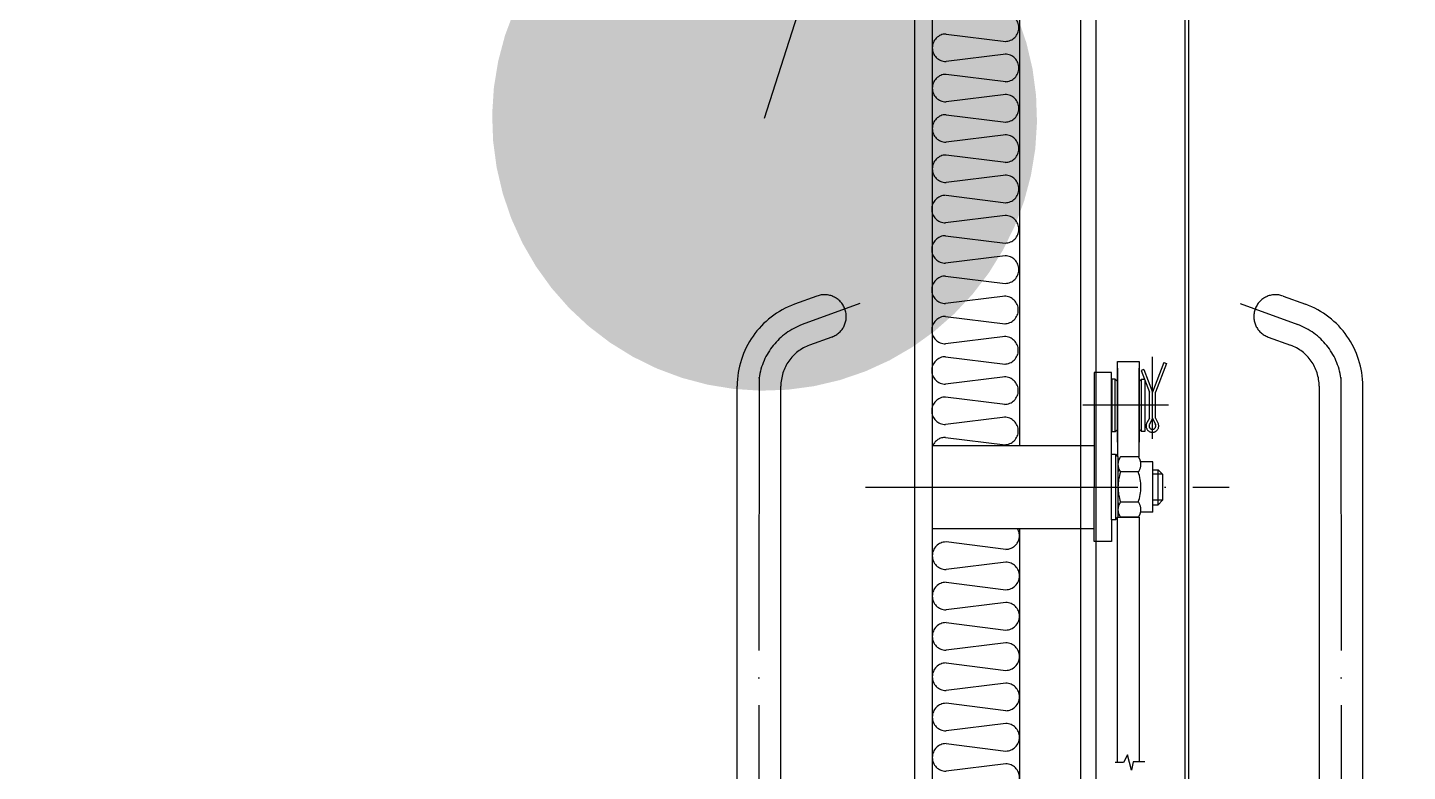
# Model space of a CAD drawing. Extents: x 1551 to 113148, y -1700 to 77018.
# Drawn here: x 23352 to 23985, y 27506 to 27847 of the extents above; entities that cross this region are included whole.
import ezdxf

# ---------------------------------------------------------------- set-up
doc = ezdxf.new("R2010")
doc.units = 0
doc.header["$LTSCALE"] = 500
doc.header["$MEASUREMENT"] = 0
doc.linetypes.add('CENTER', pattern=[3, 2.5, -0.25, 0, -0.25])
doc.linetypes.add('PHANTOM', pattern=[2.1, 1.25, -0.2, 0.125, -0.2, 0.125, -0.2])
doc.layers.get('0').update_dxf_attribs({"linetype": 'CONTINUOUS'})
for name, color, linetype in [('M1CO1', 1, 'CONTINUOUS'), ('S0PH1', 7, 'PHANTOM'), ('SAFECO1', 1, 'CONTINUOUS')]:
    doc.layers.add(name, color=color, linetype=linetype)
doc.styles.add('ROMANS', font='romans', dxfattribs={"height": 100})
doc.dimstyles.get("Standard").update_dxf_attribs({"dimtxt": 2, "dimasz": 2.5, "dimexe": 1, "dimexo": 1, "dimgap": 1, "dimtad": 1, "dimdsep": 46, "dimtxsty": 'ROMANS', "dimcen": 0, "dimclrd": 1, "dimclre": 1, "dimclrt": 2, "dimadec": 0, "dimazin": 0, "dimtfac": 1, "dimtmove": 2, "dimatfit": 3, "dimfxl": 1, "dimtvp": 100, "dimtolj": 1, "dimarcsym": 0})

# ---------------------------------------------------------------- blocks, each defined once
blk = doc.blocks.new('Weathertight 1000')
at = {"linetype": 'CENTER', "ltscale": 100}
for p, q in [((-14907.21950020843, 11394.79071582823), (-14907.21950021295, 12426.14506079681)), ((-14899.21950021289, 12414.79386003291), (-14899.21950020843, 11394.79071582823)), ((-14859.23438003253, 12385.79071582823), (-14859.23438003253, 11773.82622916238)), ((-14892.90342657047, 11962.60298824686), (-14865.53557385262, 11959.2209113587)), ((-14865.53557385262, 11953.35291785287), (-14892.90342657047, 11949.97084096471)), ((-14865.53557385262, 11940.72077057072), (-14892.90342657047, 11944.10284745889)), ((-14865.53557385262, 11934.8527770649), (-14892.90342657047, 11931.47070017673)), ((-14892.90342657047, 11925.60270667091), (-14865.53557385262, 11922.22062978275)), ((-14865.53557385262, 11916.35263627692), (-14892.90342657047, 11912.97055938876)), ((-14865.53557385262, 11903.72048899477), (-14892.90342657047, 11907.10256588293)), ((-14865.53557385262, 11897.85249548895), (-14892.90342657047, 11894.47041860078)), ((-14892.90342657047, 11888.60242509496), (-14865.53557385262, 11885.2203482068)), ((-14865.8005062086, 11879.34679586348), (-14893.16835892645, 11875.96471897532)), ((-14893.16835892645, 11870.0967254695), (-14865.8005062086, 11866.71464858133)), ((-14865.8005062086, 11860.84665507551), (-14893.16835892645, 11857.46457818735)), ((-14893.16835892645, 11851.59658468152), (-14865.8005062086, 11848.21450779336)), ((-14952.11236595912, 11842.41345636197), (-14962.37297025889, 11838.67890181129)), ((-14865.8005062086, 11842.34651428754), (-14893.16835892645, 11838.96443739937)), ((-14738.28741413227, 11842.41345636194), (-14728.0268098325, 11838.67890181125)), ((-14893.16835892645, 11833.09644389355), (-14865.8005062086, 11829.71436700538)), ((-14945.27196309261, 11823.61960394627), (-14955.53256739238, 11819.88504939557)), ((-14865.8005062086, 11823.84637349956), (-14893.16835892645, 11820.4642966114)), ((-14745.12781699878, 11823.61960394624), (-14734.86721269901, 11819.88504939553)), ((-14893.16835892645, 11814.59630310557), (-14865.8005062086, 11811.21422621741)), ((-14798.21950021083, 11776.92622916237), (-14798.21950021083, 11814.52622916237)), ((-14825.00818625253, 11807.29071582823), (-14825.00818625253, 11754.82622916238)), ((-14817.00818625253, 11807.29071582823), (-14825.00818625253, 11807.29071582823)), ((-14817.00818625253, 11769.82622916238), (-14817.00818625253, 11807.29071582823)), ((-14814.21950021083, 11775.32622916238), (-14814.21950021083, 11812.32622916238)), ((-14814.21950021083, 11812.32622916236), (-14804.21950021083, 11812.32622916236)), ((-14814.21950021083, 11809.25520249408), (-14814.21950021083, 11768.91254312067)), ((-14804.21950021083, 11812.32622916238), (-14804.21950021083, 11775.32622916238)), ((-14804.21950021083, 11768.6096058543), (-14804.21950021083, 11809.25520249408)), ((-14802.22347519523, 11808.77723983511), (-14803.40068468646, 11808.32622916238)), ((-14803.40068468646, 11808.32622916238), (-14799.56950021083, 11798.32622916238)), ((-14802.22347519523, 11808.77723983511), (-14798.21950021083, 11798.32622916238)), ((-14792.98954619421, 11811.97723983511), (-14798.21950021083, 11798.32622916238)), ((-14791.81233670298, 11811.52622916237), (-14796.86950021083, 11798.32622916238)), ((-14792.98954619421, 11811.97723983511), (-14791.81233670298, 11811.52622916237)), ((-14988.69216452586, 11596.62254092838), (-14988.69216452586, 11801.09119697985)), ((-14968.75714828593, 11595.66879462264), (-14968.75714828593, 11801.09119697985)), ((-14865.8005062086, 11805.34623271158), (-14893.16835892645, 11801.96415582342)), ((-14816.80818625254, 11804.29071582823), (-14816.80818625254, 11780.29071582823)), ((-14815.24568625254, 11804.29071582823), (-14816.80818625254, 11804.29071582823)), ((-14815.24568625254, 11780.29071582823), (-14815.24568625254, 11804.29071582823)), ((-14815.24568625254, 11804.29071582823), (-14814.30818625254, 11803.35321582823)), ((-14814.30818625254, 11781.22821582823), (-14814.30818625254, 11803.35321582823)), ((-14803.19331416912, 11804.29071582823), (-14804.13081416912, 11803.35321582823)), ((-14804.13081416912, 11781.22821582823), (-14804.13081416912, 11803.35321582823)), ((-14803.19331416912, 11780.29071582823), (-14803.19331416912, 11804.29071582823)), ((-14803.19331416912, 11804.29071582823), (-14801.85460508276, 11804.29071582823)), ((-14801.63081416912, 11803.70658599823), (-14801.63081416912, 11780.29071582823)), ((-14721.64263180546, 11801.09119697982), (-14721.64263180546, 11595.66879462262)), ((-14701.70761556552, 11596.62254092835), (-14701.70761556552, 11801.09119697982)), ((-14865.8005062086, 11792.71408542943), (-14893.16835892645, 11796.0961623176)), ((-14799.56950021083, 11786.32622916238), (-14799.56950021083, 11798.32622916238)), ((-14798.21950021083, 11786.32622916238), (-14798.21950021083, 11798.32622916238)), ((-14796.86950021083, 11786.32622916238), (-14796.86950021083, 11798.32622916238)), ((-14790.76177064054, 11792.29071582823), (-14830.16768045786, 11792.29071582823)), ((-14865.8005062086, 11786.84609192361), (-14893.16835892645, 11783.46401503545)), ((-14799.56950021083, 11786.32622916238), (-14800.74260898252, 11784.25588720758)), ((-14798.21950021083, 11786.32622916238), (-14799.60921810174, 11783.5126577338)), ((-14798.21950021083, 11786.32622916238), (-14796.82978231991, 11783.5126577338)), ((-14796.86950021083, 11786.32622916238), (-14795.69639143914, 11784.25588720758)), ((-14893.16835892645, 11777.59602152962), (-14865.8005062086, 11774.21394464146)), ((-14816.80818625254, 11780.29071582823), (-14815.24568625254, 11780.29071582823)), ((-14815.24568625254, 11780.29071582823), (-14814.30818625254, 11781.22821582823)), ((-14803.19331416912, 11780.29071582823), (-14804.13081416912, 11781.22821582823)), ((-14801.63081416912, 11780.29071582823), (-14803.19331416912, 11780.29071582823)), ((-14899.21950021083, 11773.82622916238), (-14825.00818625253, 11773.82622916238)), ((-14817.00818625253, 11769.82622916238), (-14815.13318625253, 11769.82622916238)), ((-14817.00818625253, 11739.82622916238), (-14817.00818625253, 11769.82622916238)), ((-14815.13318625253, 11769.82622916238), (-14814.00818625253, 11768.70122916238)), ((-14815.13318625253, 11769.82622916238), (-14815.13318625253, 11739.82622916238)), ((-14814.00818625253, 11768.70122916238), (-14814.00818625253, 11740.95122916238)), ((-14813.61060190834, 11762.70660335886), (-14813.60818625254, 11762.70660335886)), ((-14804.69718627805, 11768.68622916238), (-14812.81918622703, 11768.68622916238)), ((-14798.00818625253, 11766.34622916237), (-14803.62145669721, 11766.34622916237)), ((-14798.00818625253, 11743.30622916237), (-14798.00818625253, 11766.34622916237)), ((-14798.00818625253, 11762.70660335886), (-14795.61060190834, 11762.70660335886)), ((-14795.61060190834, 11746.70660335886), (-14795.61060190834, 11762.70660335886)), ((-14795.61060190834, 11762.70660335886), (-14793.61060190834, 11760.70660335886)), ((-14804.69718627805, 11761.75622916238), (-14812.81918622703, 11761.75622916238)), ((-14793.61060190834, 11760.70660335886), (-14798.00818625254, 11760.70660335886)), ((-14793.61060190834, 11760.70660335886), (-14793.61060190834, 11754.70660335886)), ((-14825.00818625253, 11729.79071582823), (-14825.00818625253, 11754.82622916238)), ((-14793.61060190834, 11754.70660335886), (-14793.61060190834, 11748.70660335886)), ((-14813.61060190834, 11746.70660335886), (-14813.60818625254, 11746.70660335886)), ((-14804.69718627805, 11747.89622916238), (-14812.81918622703, 11747.89622916238)), ((-14793.61060190834, 11748.70660335886), (-14798.00818625254, 11748.70660335886)), ((-14798.00818625253, 11746.70660335886), (-14795.61060190834, 11746.70660335886)), ((-14793.61060190834, 11748.70660335886), (-14795.61060190834, 11746.70660335886)), ((-14817.00818625253, 11739.82622916238), (-14817.00818625253, 11729.79071582823)), ((-14815.13318625253, 11739.82622916238), (-14817.00818625253, 11739.82622916238)), ((-14815.13318625253, 11739.82622916238), (-14814.00818625253, 11740.95122916238)), ((-14804.69718627805, 11740.96622916238), (-14812.81918622703, 11740.96622916238)), ((-14798.00818625253, 11743.30622916237), (-14803.62145669721, 11743.30622916237)), ((-14899.2195002103, 11735.82622916238), (-14825.00818625253, 11735.82622916238)), ((-14859.23438003253, 11735.82622916238), (-14859.23438003253, 11531.0120960372)), ((-14865.53557385262, 11726.22119290805), (-14892.90342657047, 11729.60326979621)), ((-14817.00818625253, 11729.79071582823), (-14825.00818625253, 11729.79071582823)), ((-14865.53557385262, 11720.35319940223), (-14892.90342657047, 11716.97112251406)), ((-14892.90342657047, 11711.10312900824), (-14865.53557385262, 11707.72105212008)), ((-14865.53557385262, 11701.85305861425), (-14892.90342657047, 11698.47098172609)), ((-14892.90342657047, 11692.60298822026), (-14865.53557385262, 11689.2209113321)), ((-14865.53557385262, 11683.35291782628), (-14892.90342657047, 11679.97084093811)), ((-14892.90342657047, 11674.10284743229), (-14865.53557385262, 11670.72077054413)), ((-14865.53557385262, 11664.8527770383), (-14892.90342657047, 11661.47070015014)), ((-14865.53557385262, 11652.22062975615), (-14892.90342657047, 11655.60270664431)), ((-14865.53557385262, 11646.35263625033), (-14892.90342657047, 11642.97055936216)), ((-14892.90342657047, 11637.10256585634), (-14865.53557385262, 11633.72048896817)), ((-14865.53557385262, 11627.85249546235), (-14892.90342657047, 11624.47041857419))]:
    blk.add_line(p, q, dxfattribs=at)
blk.add_line((-14824.04143288045, 11420.79071582823), (-14824.04143288045, 12388.79071582823))
at = {"linetype": 'CENTER', "ltscale": 0.1}
blk.add_line((-14929.82965784073, 11754.79071582823), (-14762.97371886754, 11754.79071582823), dxfattribs=at)
at = {"linetype": 'CENTER', "ltscale": 100}
blk.add_lwpolyline([(-14781.71950021286, 11426.79071582823), (-14783.21950021409, 11426.79071582823), (-14783.21950021409, 12382.79071582823), (-14781.71950021286, 12382.79071582823)], close=True, dxfattribs=at)
at = {"linetype": 'CENTER', "ltscale": 0.1}
for points in [[(-14932.38927900328, 11838.95029521699), (-14958.95276882563, 11829.28197560343, 0.2732954664312972), (-14978.69216452587, 11804.82211601255), (-14978.78248475049, 11595.66731873291, 0.1390558758636014), (-14973.40781565277, 11580.20461638707), (-14921.26244973498, 11505.83435988204)], [(-14758.01050108811, 11838.95029521696), (-14731.44701126575, 11829.28197560339, -0.2732954664312972), (-14711.70761556552, 11804.82211601251), (-14711.6172953409, 11595.66731873287, -0.1390558758636014), (-14716.99196443862, 11580.20461638703), (-14769.13733035641, 11505.83435988201)]]:
    blk.add_lwpolyline(points, format="xyb", dxfattribs=at)
at = {"linetype": 'CENTER', "ltscale": 100}
for points in [[(-14814.21950021083, 11628.44147630364), (-14814.21950021083, 11740.73991520409)], [(-14814.0159993409, 11740.94341607401), (-14804.21950021083, 11740.94341607402), (-14804.21950021084, 11628.75709280402)], [(-14801.6843759751, 11628.75709280402), (-14807.03347113464, 11628.75709280402), (-14807.78816691622, 11624.89565633684), (-14809.60546526875, 11631.98729627043), (-14811.51363355151, 11628.44147630364), (-14815.32996176269, 11628.44147630364)]]:
    blk.add_lwpolyline(points, dxfattribs=at)
for centre, radius, start, end in [((-14865.8005062086, 11965.53142616228), 6.316073641074581, 270, 90), ((-14892.90342657047, 11956.28691460578), 6.316073641074581, 90, 270), ((-14865.8005062086, 11947.03128537431), 6.316073641074581, 270, 90), ((-14865.8005062086, 11947.03128537431), 6.316073641074581, 270, 90), ((-14892.90342657047, 11937.78677381781), 6.316073641074581, 90, 270), ((-14865.8005062086, 11928.53114458633), 6.316073641074581, 270, 90), ((-14892.90342657047, 11919.28663302983), 6.316073641074581, 90, 270), ((-14865.8005062086, 11910.03100379835), 6.316073641074581, 270, 90), ((-14892.90342657047, 11900.78649224186), 6.316073641074581, 90, 270), ((-14865.8005062086, 11891.53086301038), 6.316073641074581, 270, 90), ((-14893.16835892645, 11882.28079261639), 6.316073641074581, 90, 270), ((-14865.8005062086, 11873.0307222224), 6.316073641074581, 270, 90), ((-14893.16835892645, 11863.78065182842), 6.316073641074581, 90, 270), ((-14865.8005062086, 11854.53058143443), 6.316073641074581, 270, 90), ((-14893.16835892645, 11845.28051104044), 6.316073641074581, 90, 270), ((-14948.69216452586, 11801.09119697985), 40, 110.0000000004077, 180), ((-14948.69216452586, 11833.01653015411), 10, 290.0000000004077, 110.0000000004077), ((-14866.06543856458, 11836.02488180897), 6.316073641074581, 270, 90), ((-14741.70761556552, 11833.01653015408), 10, 69.99999999959229, 249.9999999995923), ((-14741.70761556552, 11801.09119697982), 40, 0, 69.99999999959229), ((-14893.16835892645, 11826.78037025247), 6.316073641074581, 90, 270), ((-14948.69216452586, 11801.09119697985), 20, 110.0000000004077, 180), ((-14866.06543856458, 11817.52474102099), 6.316073641074581, 270, 90), ((-14741.70761556552, 11801.09119697982), 20, 0, 69.99999999959229), ((-14893.16835892645, 11808.28022946449), 6.316073641074581, 90, 270), ((-14866.06543856458, 11799.02460023302), 6.316073641074581, 270, 90), ((-14866.06543856458, 11799.02460023302), 6.316073641074581, 270, 90), ((-14893.16835892645, 11789.78008867652), 6.316073641074581, 90, 270), ((-14866.06543856458, 11780.52445944504), 6.316073641074581, 270, 90), ((-14798.21950021083, 11782.82622916238), 2.899999999999999, 150.4629984025372, 29.53700159746284), ((-14798.21950021083, 11782.82622916238), 1.55, 153.7136793166096, 26.28632068339041), ((-14893.16835892645, 11771.27994788854), 6.316073641074581, 90, 156.2251858534174), ((-14808.36481124297, 11765.22122916237), 5.64337500956585, 142.1211205082747, 180), ((-14808.36481124297, 11765.22122916237), 5.64337500956583, 180, 217.8788794917253), ((-14815.11060190834, 11762.70660335886), 1.500000000000005, 317.3024650026816, 0), ((-14809.1515612621, 11765.22122916237), 5.643375009560974, 11.49888084713046, 37.87887949172531), ((-14809.1515612621, 11765.22122916237), 5.643375009560945, 322.1211205082747, 11.49888084713046), ((-14793.21818625254, 11754.82622916238), 20.78999999999997, 160.5287793653813, 199.4712206346187), ((-14824.29818625253, 11754.82622916238), 20.78999999999997, 340.5287793653814, 19.47122063461866), ((-14808.36481124297, 11744.43122916237), 5.64337500956585, 142.1211205082747, 180), ((-14815.11060190834, 11746.70660335886), 1.5, 0, 42.69753499731841), ((-14808.36481124297, 11744.43122916237), 5.64337500956583, 180, 217.8788794917253), ((-14809.1515612621, 11744.43122916237), 5.643375009560974, 348.5011191528695, 37.87887949172531), ((-14809.1515612621, 11744.43122916237), 5.643375009560945, 322.1211205082747, 348.5011191528695), ((-14865.53557385262, 11732.53726654912), 6.316073641074581, 270, 31.38116301019949), ((-14865.53557385262, 11732.53726654912), 6.316073641074581, 270, 31.38116301019949), ((-14892.90342657047, 11723.28719615514), 6.316073641074581, 90, 270), ((-14865.53557385262, 11714.03712576115), 6.316073641074581, 270, 90), ((-14892.90342657047, 11704.78705536716), 6.316073641074581, 90, 270), ((-14865.53557385262, 11695.53698497317), 6.316073641074581, 270, 90), ((-14892.90342657047, 11686.28691457918), 6.316073641074581, 90, 270), ((-14865.53557385262, 11677.0368441852), 6.316073641074581, 270, 90), ((-14892.90342657047, 11667.78677379121), 6.316073641074581, 90, 270), ((-14865.53557385262, 11658.53670339722), 6.316073641074581, 270, 90), ((-14865.53557385262, 11658.53670339722), 6.316073641074581, 270, 90), ((-14892.90342657047, 11649.28663300323), 6.316073641074581, 90, 270), ((-14865.53557385262, 11640.03656260925), 6.316073641074581, 270, 90), ((-14892.90342657047, 11630.78649221526), 6.316073641074581, 90, 270), ((-14865.53557385262, 11621.53642182127), 6.316073641074581, 270, 90)]:
    blk.add_arc(centre, radius, start, end, dxfattribs=at)
for p in [(-14978.69216452587, 11804.82211601256), (-14711.70761556552, 11804.82211601252)]:
    blk.add_point(p, dxfattribs=at)
at = {"layer": 'S0PH1', "linetype": 'CENTER', "ltscale": 0.15}
blk.add_arc((-14907.21950021327, 12460.78596555551), 1045.14211647163, 186.7324329144038, 270.0000000004169, dxfattribs=at)
blk = doc.blocks.new('DOT')
at = {"layer": 'SAFECO1', "color": 0, "linetype": 'ByBlock'}
blk.add_line((-0.5, 0), (-1, 0), dxfattribs=at)
at = {"layer": 'SAFECO1', "color": 0, "linetype": 'ByBlock', "const_width": 0.5}
blk.add_lwpolyline([(-0.25, 0, 1), (0.25, 0, 1)], format="xyb", close=True, dxfattribs=at)

msp = doc.modelspace()

# ---------------------------------------------------------------- linework, layer by layer
msp.add_line((23835.10450735304, 28523.67318635157), (23835.10450735307, 21723.75846618407))

# ---------------------------------------------------------------- block references
msp.add_blockref('Weathertight 1000', (38666.32400756147, 15881.46775035584))

# ---------------------------------------------------------------- leaders
at = {"layer": 'M1CO1', "linetype": 'Continuous'}
msp.add_leader([(23690.1690164922, 27805.45898613639), (25364.44290827021, 33049.91462057237)], dimstyle='Standard', override={"dimasz": 250, "dimgap": 100, "dimtad": 0, "dimldrblk": 'DOT'}, dxfattribs=at)

doc.saveas('drawing.dxf')
